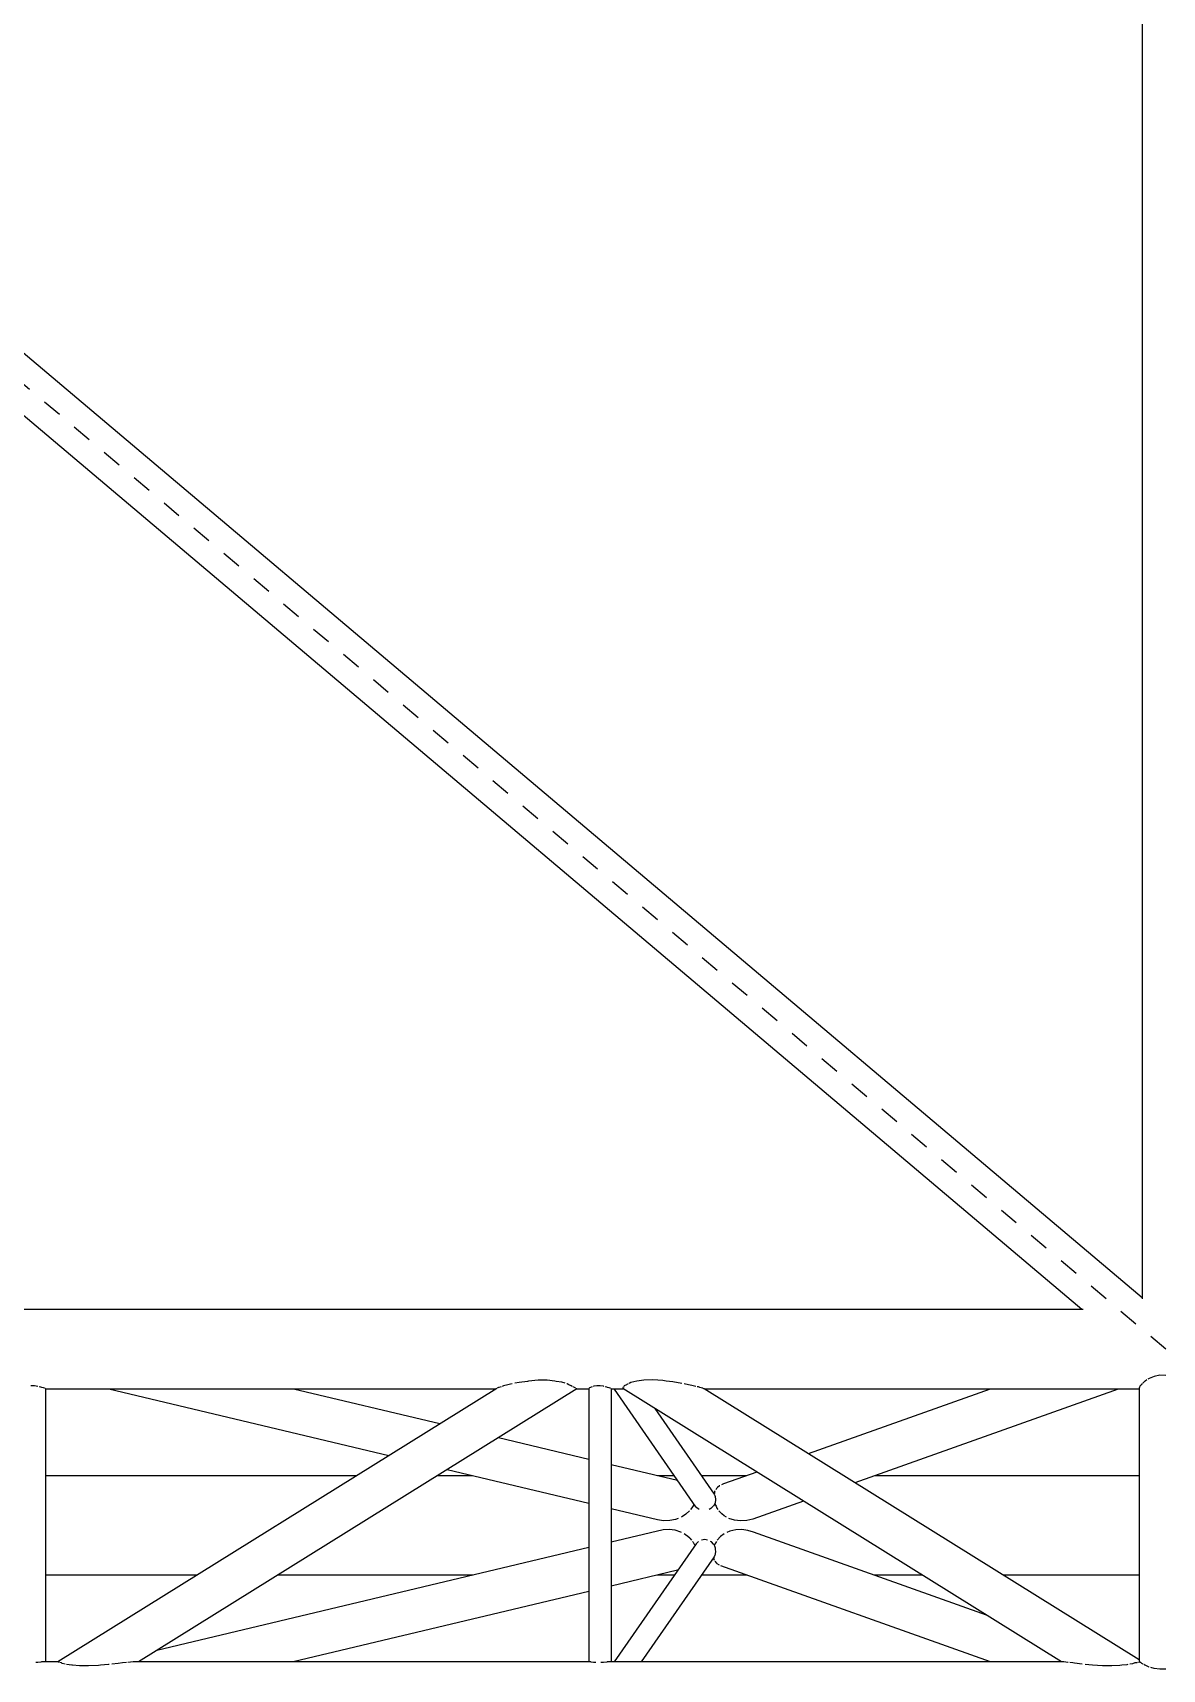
# Model space of a CAD drawing. Header units: millimetres. Extents: x 149919 to 150445, y 136651 to 136866.
# Drawn here: x 150236.99 to 150242.76, y 136807.04 to 136815.4 of the extents above; entities that cross this region are included whole.
import ezdxf

# ---------------------------------------------------------------- set-up
doc = ezdxf.new("R2010")
doc.units = ezdxf.units.MM
doc.header["$LTSCALE"] = 0.25
doc.linetypes.add('CENTER', pattern=[50.8, 31.75, -6.35, 6.35, -6.35])
doc.linetypes.add('XKITLINE00', pattern=[0])

# ---------------------------------------------------------------- blocks, each defined once
blk = doc.blocks.new('çatıı')
at = {"color": 8, "linetype": 'CENTER'}
blk.add_line((10096.38, 15830.27), (8366.94, 17290.27), dxfattribs=at)
at = {"color": 8, "linetype": 'XKITLINE00'}
for p, q in [((10084.2, 17265.74), (10084.2, 15856.07)), ((10084.2, 15856.5), (9245.87, 16564.22)), ((10053.45, 15850.57), (9225.19, 16549.79)), ((10054.09, 15850.57), (9008.64, 15850.57)), ((9775.64, 15814.46), (9770.65, 15813.99)), ((9780.23, 15814.48), (9775.64, 15814.46)), ((9784.2, 15814.07), (9780.23, 15814.48)), ((9784.83, 15813.9), (9784.2, 15814.07)), ((9829.66, 15814.52), (9826.01, 15813.99)), ((9834.15, 15814.61), (9829.66, 15814.52)), ((9839.27, 15814.26), (9834.15, 15814.61)), ((9841.09, 15814), (9839.27, 15814.26)), ((10086.74, 15814.65), (10085.78, 15814)), ((10087.87, 15815.41), (10087.18, 15814.94)), ((10090.46, 15816.37), (10087.87, 15815.41)), ((10093.35, 15816.97), (10090.46, 15816.37)), ((10096.38, 15816.8), (10093.35, 15816.97)), ((9518.2, 15811.55), (9516.44, 15811.55)), ((9519.96, 15811.34), (9518.2, 15811.55)), ((9521.55, 15810.94), (9520.7, 15811.15)), ((9521.97, 15810.76), (9521.55, 15810.94)), ((9522.81, 15810.56), (9521.97, 15810.76)), ((9523.27, 15810.37), (9522.81, 15810.56)), ((9523.62, 15810.22), (9523.52, 15810.27)), ((9523.62, 15810.22), (9523.76, 15810.05)), ((9523.9, 15810.03), (9523.76, 15810.05)), ((9523.9, 15810.03), (9523.9, 15670.57)), ((9754.04, 15809.97), (9523.9, 15809.97)), ((9754.51, 15810.27), (9530.16, 15670.57)), ((9699.28, 15775.88), (9556.16, 15809.97)), ((9795.42, 15810.03), (9571.45, 15670.57)), ((9725.43, 15792.16), (9650.65, 15809.97)), ((9755.42, 15810.75), (9754.71, 15810.37)), ((9755.46, 15810.76), (9755.42, 15810.75)), ((9756.64, 15811.15), (9755.46, 15810.76)), ((9757.92, 15811.58), (9757.22, 15811.34)), ((9760.07, 15812.05), (9757.92, 15811.58)), ((9761.45, 15812.44), (9760.07, 15812.05)), ((9762.3, 15812.61), (9761.45, 15812.44)), ((9765.89, 15813.34), (9763.66, 15812.89)), ((9770.12, 15813.9), (9765.89, 15813.34)), ((9770.65, 15813.99), (9770.12, 15813.9)), ((9787.66, 15813.43), (9784.83, 15813.9)), ((9789.35, 15812.89), (9787.66, 15813.43)), ((9790.39, 15812.56), (9790.21, 15812.61)), ((9791.22, 15812.05), (9790.39, 15812.56)), ((9792.49, 15811.67), (9791.22, 15812.05)), ((9793.06, 15811.34), (9792.49, 15811.67)), ((9793.94, 15810.84), (9793.4, 15811.15)), ((9793.94, 15810.84), (9793.98, 15810.76)), ((9794.89, 15810.37), (9793.98, 15810.76)), ((9795.02, 15810.27), (9795.07, 15810.05)), ((9795.42, 15810.03), (9795.07, 15810.05)), ((9801.59, 15809.97), (9795.34, 15809.97)), ((9801.61, 15810.27), (9801.59, 15810.25)), ((9801.59, 15810.25), (9801.59, 15670.57)), ((9801.87, 15810.59), (9801.69, 15810.37)), ((9802.39, 15810.78), (9801.87, 15810.59)), ((9802.68, 15810.98), (9802.39, 15810.78)), ((9803.25, 15811.16), (9802.68, 15810.98)), ((9803.94, 15811.37), (9803.82, 15811.34)), ((9805.53, 15811.58), (9803.94, 15811.37)), ((9807.29, 15811.58), (9805.53, 15811.58)), ((9809.05, 15811.36), (9807.29, 15811.58)), ((9809.16, 15811.34), (9809.05, 15811.36)), ((9810.64, 15810.96), (9809.87, 15811.16)), ((9811.06, 15810.78), (9810.64, 15810.96)), ((9811.9, 15810.58), (9811.06, 15810.78)), ((9812.41, 15810.37), (9811.9, 15810.58)), ((9812.71, 15810.24), (9812.64, 15810.27)), ((9812.71, 15810.24), (9812.85, 15810.06)), ((9812.99, 15810.04), (9812.85, 15810.06)), ((9812.99, 15810.04), (9812.99, 15670.57)), ((9819.25, 15809.97), (9812.99, 15809.97)), ((9814.43, 15809.97), (9856.09, 15749.88)), ((9818.86, 15810.27), (9818.85, 15810.22)), ((10043.13, 15670.57), (9818.85, 15810.22)), ((9818.95, 15810.72), (9818.88, 15810.36)), ((9819.15, 15810.8), (9818.95, 15810.72)), ((9819.36, 15811.16), (9819.15, 15810.8)), ((9819.55, 15811.52), (9819.45, 15811.33)), ((9820.78, 15812.12), (9819.55, 15811.52)), ((9820.97, 15812.36), (9820.78, 15812.12)), ((9821.56, 15812.64), (9820.97, 15812.36)), ((9823, 15813.31), (9822.06, 15812.87)), ((9826.01, 15813.99), (9823, 15813.31)), ((9844.52, 15813.62), (9841.09, 15814)), ((9849.08, 15812.87), (9844.52, 15813.62)), ((9852.49, 15812.12), (9850.24, 15812.64)), ((9854.08, 15811.85), (9852.49, 15812.12)), ((9856.27, 15811.33), (9854.08, 15811.85)), ((9857.56, 15811.02), (9856.95, 15811.16)), ((9858.18, 15810.8), (9857.56, 15811.02)), ((9859.67, 15810.43), (9858.18, 15810.8)), ((9859.8, 15810.36), (9859.67, 15810.43)), ((9860.35, 15810.07), (9859.97, 15810.27)), ((9860.42, 15810.05), (9860.35, 15810.07)), ((10082.73, 15671.63), (9860.42, 15810.05)), ((10082.73, 15809.97), (9860.54, 15809.97)), ((10006.67, 15809.97), (9913.67, 15776.89)), ((10071.97, 15809.97), (9937.42, 15762.11)), ((10082.89, 15810.8), (10082.73, 15810.53)), ((10082.73, 15810.53), (10082.73, 15671.48)), ((10083, 15811.16), (10082.89, 15810.8)), ((10083.07, 15811.42), (10083.05, 15811.33)), ((10083.76, 15812.12), (10083.07, 15811.42)), ((10084.08, 15812.63), (10083.76, 15812.12)), ((10084.09, 15812.64), (10084.08, 15812.63)), ((10085.71, 15813.96), (10084.38, 15812.87)), ((10085.78, 15814), (10085.71, 15813.96)), ((9835.16, 15800.07), (9865.53, 15756.25)), ((9801.59, 15774.01), (9755.29, 15785.04)), ((9682.89, 15765.67), (9523.9, 15765.67)), ((9742.1, 15765.67), (9724.19, 15765.67)), ((9801.59, 15751.5), (9729.14, 15768.76)), ((9846.83, 15763.24), (9812.99, 15771.3)), ((9845.14, 15765.67), (9836.59, 15765.67)), ((9882.14, 15765.67), (9859, 15765.67)), ((9887.4, 15767.54), (9870.4, 15761.5)), ((10082.73, 15765.67), (9947.44, 15765.67)), ((9865.66, 15756.86), (9865.49, 15756.31)), ((9865.53, 15756.25), (9865.87, 15755.51)), ((9865.78, 15757.57), (9865.66, 15756.86)), ((9866.03, 15757.97), (9865.78, 15757.57)), ((9865.87, 15755.51), (9866.05, 15755.14)), ((9866.81, 15759.24), (9866.34, 15758.48)), ((9867.35, 15759.68), (9866.81, 15759.24)), ((9868.32, 15760.56), (9867.35, 15759.68)), ((9868.42, 15760.6), (9868.32, 15760.56)), ((9870.4, 15761.5), (9869.35, 15761.02)), ((9836.55, 15743.17), (9812.99, 15748.79)), ((9852.96, 15747.78), (9851.24, 15746.28)), ((9854.66, 15750.03), (9853.51, 15748.47)), ((9854.67, 15750.07), (9854.66, 15750.03)), ((9855.26, 15751.08), (9854.67, 15750.07)), ((9857.32, 15748.72), (9856.09, 15749.88)), ((9857.86, 15748.47), (9857.32, 15748.72)), ((9863.94, 15748.96), (9863, 15748.47)), ((9865.08, 15750.08), (9863.94, 15748.96)), ((9865.2, 15750.2), (9865.08, 15750.08)), ((9865.86, 15751.32), (9865.2, 15750.2)), ((9866.01, 15751.77), (9865.86, 15751.32)), ((9865.87, 15751.34), (9865.9, 15751.25)), ((9865.9, 15751.25), (9866.55, 15750.09)), ((9866.17, 15753.4), (9866.01, 15751.77)), ((9866.05, 15755.14), (9866.21, 15753.6)), ((9866.21, 15753.6), (9866.17, 15753.4)), ((9866.55, 15750.09), (9866.99, 15749.07)), ((9866.99, 15749.07), (9867.46, 15748.47)), ((9868.01, 15747.79), (9868.59, 15747.04)), ((9911.14, 15752.76), (9885.3, 15743.57)), ((9839.67, 15742.69), (9836.55, 15743.17)), ((9842.83, 15742.76), (9839.67, 15742.69)), ((9845.87, 15743.36), (9842.83, 15742.76)), ((9847.23, 15743.9), (9845.87, 15743.36)), ((9851, 15746.03), (9848.86, 15744.61)), ((9851.24, 15746.28), (9851, 15746.03)), ((9869.55, 15746.29), (9868.59, 15747.04)), ((9870.66, 15745.29), (9869.55, 15746.29)), ((9871.88, 15744.61), (9870.66, 15745.29)), ((9875.98, 15743.03), (9873.13, 15743.92)), ((9879.07, 15742.67), (9875.98, 15743.03)), ((9882.22, 15742.85), (9879.07, 15742.67)), ((9885.3, 15743.57), (9882.22, 15742.85)), ((9839.55, 15738.02), (9812.99, 15731.69)), ((9856.3, 15730.98), (9814.43, 15670.57)), ((9842.63, 15738.19), (9839.55, 15738.02)), ((9845.66, 15737.82), (9842.63, 15738.19)), ((9848.49, 15736.93), (9845.66, 15737.82)), ((9848.9, 15736.7), (9848.49, 15736.93)), ((9850.97, 15735.55), (9850.15, 15736)), ((9852.05, 15734.59), (9850.97, 15735.55)), ((9853.12, 15733.79), (9852.05, 15734.59)), ((9853.12, 15733.79), (9853.96, 15732.81)), ((9854.54, 15732.14), (9854.88, 15731.75)), ((9854.88, 15731.75), (9855.38, 15730.78)), ((9855.38, 15730.78), (9855.78, 15730.22)), ((9857.54, 15732.14), (9856.3, 15730.98)), ((9857.56, 15732.15), (9857.54, 15732.14)), ((9859.1, 15732.85), (9859.02, 15732.81)), ((9860.84, 15733.05), (9859.1, 15732.85)), ((9862.08, 15732.81), (9860.84, 15733.05)), ((9864.15, 15731.88), (9863.66, 15732.15)), ((9865.25, 15730.79), (9864.15, 15731.88)), ((9865.42, 15730.63), (9865.25, 15730.79)), ((9865.42, 15730.63), (9865.62, 15730.28)), ((9865.78, 15730.57), (9865.64, 15730.19)), ((9865.94, 15730.79), (9865.78, 15730.57)), ((9866.71, 15732.15), (9865.94, 15730.79)), ((9868.84, 15734.6), (9867.12, 15732.81)), ((9868.86, 15734.63), (9868.84, 15734.6)), ((9870.72, 15736.01), (9868.86, 15734.63)), ((9873.65, 15737.41), (9872.06, 15736.7)), ((9876.57, 15738.07), (9873.65, 15737.41)), ((9879.65, 15738.19), (9876.57, 15738.07)), ((9882.73, 15737.77), (9879.65, 15738.19)), ((9885.66, 15736.83), (9882.73, 15737.77)), ((10004.79, 15694.45), (9885.66, 15736.83)), ((9801.59, 15728.98), (9580.75, 15676.36)), ((9865.56, 15724.35), (9828.29, 15670.57)), ((9865.16, 15723.76), (9865.62, 15722.62)), ((9865.91, 15725.1), (9865.56, 15724.35)), ((9865.62, 15730.28), (9865.72, 15729.87)), ((9865.72, 15729.87), (9866.06, 15728.84)), ((9865.89, 15722.12), (9866.82, 15721.1)), ((9866.09, 15725.46), (9865.91, 15725.1)), ((9866.06, 15728.84), (9866.14, 15728.01)), ((9866.11, 15725.61), (9866.09, 15725.46)), ((9866.25, 15727), (9866.12, 15725.72)), ((9866.15, 15727.89), (9866.22, 15727.22)), ((9866.22, 15727.22), (9866.25, 15727)), ((9601.31, 15714.87), (9523.9, 15714.87)), ((9742.4, 15714.87), (9642.6, 15714.87)), ((9846.89, 15717.4), (9812.99, 15709.32)), ((9845.14, 15714.87), (9836.3, 15714.87)), ((9882.21, 15714.87), (9859, 15714.87)), ((9866.82, 15721.1), (9867.11, 15720.73)), ((9868.31, 15719.98), (9867.11, 15720.73)), ((10006.74, 15670.57), (9868.92, 15719.6)), ((9971.98, 15714.87), (9947.37, 15714.87)), ((10082.73, 15714.87), (10013.28, 15714.87)), ((9801.59, 15706.61), (9650.36, 15670.57)), ((9519.96, 15670.35), (9518.87, 15670.3)), ((9521.55, 15670.51), (9519.96, 15670.35)), ((9521.96, 15670.59), (9521.55, 15670.51)), ((9522.41, 15670.56), (9521.89, 15670.57)), ((9522.81, 15670.56), (9521.96, 15670.59)), ((9522.86, 15670.56), (9522.81, 15670.56)), ((9530.23, 15670.57), (9522.94, 15670.57)), ((9530.32, 15670.59), (9530.21, 15670.56)), ((9530.88, 15670.29), (9530.32, 15670.59)), ((9532.01, 15670.08), (9531.15, 15670.22)), ((9532.4, 15669.83), (9532.01, 15670.08)), ((9533.96, 15669.43), (9532.4, 15669.83)), ((9537.27, 15668.96), (9534.54, 15669.29)), ((9537.6, 15668.88), (9537.27, 15668.96)), ((9541.31, 15668.56), (9537.6, 15668.88)), ((9545.84, 15668.54), (9541.31, 15668.56)), ((9550.97, 15668.85), (9545.84, 15668.54)), ((9551.97, 15668.96), (9550.97, 15668.85)), ((9556.11, 15669.26), (9551.97, 15668.96)), ((9556.36, 15669.28), (9556.11, 15669.26)), ((9561.07, 15669.78), (9557.81, 15669.43)), ((9563.12, 15670.08), (9561.07, 15669.78)), ((9565.2, 15670.22), (9563.12, 15670.08)), ((9568.65, 15670.56), (9565.95, 15670.29)), ((9568.83, 15670.59), (9568.65, 15670.56)), ((9569.59, 15670.56), (9568.83, 15670.59)), ((9801.83, 15670.57), (9569.74, 15670.57)), ((9801.87, 15670.56), (9801.85, 15670.56)), ((9802.38, 15670.59), (9801.87, 15670.56)), ((9802.46, 15670.57), (9802.29, 15670.56)), ((9802.68, 15670.51), (9802.38, 15670.59)), ((9803.94, 15670.36), (9802.68, 15670.51)), ((9805.13, 15670.29), (9803.94, 15670.36)), ((9809.05, 15670.36), (9807.68, 15670.29)), ((9810.64, 15670.52), (9809.05, 15670.36)), ((9811.05, 15670.59), (9810.64, 15670.52)), ((9811.03, 15670.57), (9810.96, 15670.57)), ((9811.46, 15670.56), (9810.97, 15670.58)), ((9811.9, 15670.56), (9811.05, 15670.59)), ((9811.92, 15670.56), (9811.9, 15670.56)), ((10043.72, 15670.57), (9812, 15670.57)), ((10044.02, 15670.58), (10043.8, 15670.56)), ((10044.3, 15670.59), (10044.02, 15670.58)), ((10046.35, 15670.31), (10044.3, 15670.59)), ((10046.46, 15670.29), (10046.35, 15670.31)), ((10048.87, 15670.08), (10047.24, 15670.22)), ((10049.75, 15669.92), (10048.87, 15670.08)), ((10053.59, 15669.43), (10049.75, 15669.92)), ((10058.95, 15668.96), (10055.12, 15669.28)), ((10064.04, 15668.58), (10058.95, 15668.96)), ((10068.77, 15668.52), (10064.04, 15668.58)), ((10072.91, 15668.78), (10068.77, 15668.52)), ((10073.95, 15668.96), (10072.91, 15668.78)), ((10076.49, 15669.19), (10073.95, 15668.96)), ((10077.02, 15669.28), (10076.49, 15669.19)), ((10079.4, 15669.69), (10077.91, 15669.43)), ((10080.57, 15670.08), (10079.4, 15669.69)), ((10081.6, 15670.19), (10080.57, 15670.08)), ((10081.78, 15670.22), (10081.6, 15670.19)), ((10082.99, 15670.47), (10082.13, 15670.29)), ((10082.73, 15671.48), (10082.76, 15671.44)), ((10082.76, 15671.44), (10082.94, 15670.72)), ((10082.96, 15670.65), (10083.01, 15670.43)), ((10083.01, 15670.43), (10083.07, 15670.36)), ((10083.23, 15670.29), (10083.07, 15670.36)), ((10083.75, 15670.09), (10083.4, 15670.23)), ((10084.08, 15669.79), (10083.75, 15670.09)), ((10084.83, 15669.43), (10084.08, 15669.79)), ((10085.71, 15669), (10085.11, 15669.29)), ((10085.75, 15668.99), (10085.71, 15669)), ((10087.87, 15667.99), (10085.75, 15668.99)), ((10087.89, 15667.98), (10087.87, 15667.99)), ((10090.46, 15667.32), (10088.63, 15667.79)), ((10093.35, 15666.84), (10090.46, 15667.32)), ((10096.38, 15666.98), (10093.35, 15666.84))]:
    blk.add_line(p, q, dxfattribs=at)

msp = doc.modelspace()

# ---------------------------------------------------------------- block references
at = {"xscale": 0.009999943142843078, "yscale": 0.009999943142843078, "zscale": 0.009999943142843078}
msp.add_blockref('çatıı', (150141.8141, 136650.3731), dxfattribs=at)

doc.saveas('drawing.dxf')
